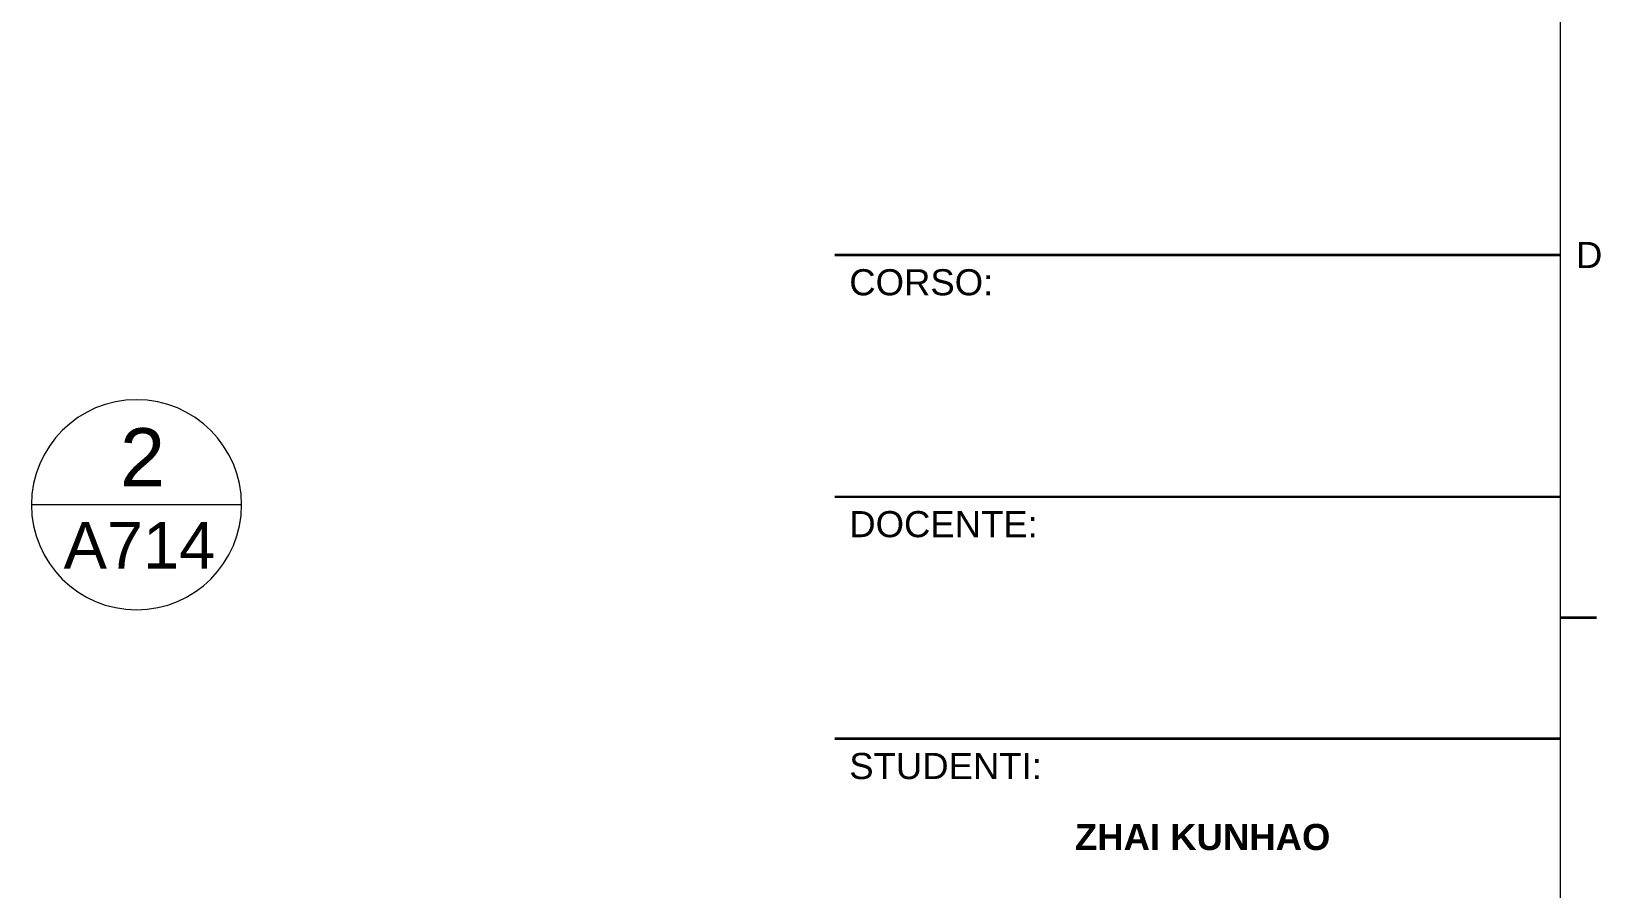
# Paper-space layout 'A714' of a CAD drawing. Header units: centimetres, sheet in millimetres. Extents: x 13 to 579, y 4 to 408.
# Drawn here: x 467.9 to 576, y 162.8 to 221.9 of the extents above; entities that cross this region are included whole.
import ezdxf
from ezdxf.enums import TextEntityAlignment as Align

# ---------------------------------------------------------------- set-up
doc = ezdxf.new("R2010")
doc.units = ezdxf.units.CM
for name, color, linetype, lineweight in [('A-ANNO-SYMB', 3, 'Continuous', 18), ('G-ANNO-TEXT', 3, 'Continuous', 18), ('G-ANNO-TTLB', 3, 'Continuous', 18)]:
    doc.layers.add(name, color=color, linetype=linetype, lineweight=lineweight)
doc.styles.add('ARIAL', font='arial.ttf')
doc.styles.add('ARIAL-BOLD', font='arialbd.ttf')
doc.styles.get("Standard").update_dxf_attribs({"font": ''})
doc.styles.get('Standard').set_extended_font_data('@Microsoft YaHei')

# ---------------------------------------------------------------- blocks, each defined once
blk = doc.blocks.new('BLOCK_TITLE')
at = {"layer": 'G-ANNO-TTLB', "const_width": 0.18}
for points in [[(0, 200), (-50, 200)], [(0, 183.33), (-50, 183.33)], [(0, 166.67), (-50, 166.67)], [(-50, 166.67), (0, 166.67)]]:
    blk.add_lwpolyline(points, dxfattribs=at)
at = {"layer": 'G-ANNO-TEXT', "style": 'ARIAL'}
for s, p in [('CORSO:', (-49, 199.02)), ('DOCENTE:', (-49, 182.35)), ('STUDENTI:', (-49, 165.68))]:
    blk.add_text(s, height=1.8, dxfattribs=at).set_placement(p, align=Align.TOP_LEFT)
at = {"layer": 'G-ANNO-TEXT', "style": 'ARIAL-BOLD'}
for tag, p, height in [('PROJECT_TITLE_001', (-41.2, 228.22), 3.6), ('PROJECT_TITLE_002', (-36.08, 222.16), 3.6), ('PROJECT_TITLE_003', (-34.58, 216.1), 3.6), ('STUDENTS_001', (-30.84, 153.05), 1.8), ('DRAWING_TITLE_001', (-32.36, 142.66), 1.8), ('NOTES_001', (-25.17, 124.1), 1.8), ('FILENAME_001', (-39.07, 109.01), 1.8)]:
    blk.add_attdef(tag, p, '', height=height, dxfattribs=at)
at = {"layer": 'G-ANNO-TEXT', "style": 'ARIAL-BOLD', "flags": 2}
for tag, p in [('CLASS_001', (-38.72, 194.27)), ('CLASS_002', (-34.96, 191.24)), ('PROFESSOR_001', (-35.55, 175.36))]:
    blk.add_attdef(tag, p, '', height=1.8, dxfattribs=at)
at = {"layer": 'G-ANNO-TEXT', "style": 'ARIAL-BOLD'}
for tag, p in [('VERSION_9', (-49, 92.5)), ('VERSION_8', (-49, 87.5)), ('VERSION_7', (-49, 82.5)), ('VERSION_6', (-49, 77.5)), ('VERSION_5', (-49, 72.5)), ('VERSION_4', (-49, 67.5)), ('VERSION_3', (-49, 62.5)), ('VERSION_2', (-49, 57.5)), ('VERSION_1', (-49, 52.5)), ('SHEET_TOTAL', (-5.68, 47.98)), ('DATE', (-39.01, 5.53)), ('REV', (-39.01, 2.51))]:
    blk.add_attdef(tag, text='', height=1.8, dxfattribs=at).set_placement(p, align=Align.MIDDLE_LEFT)
for tag, p in [('DATA_9', (-2.81, 92.5)), ('DATA_8', (-2.81, 87.5)), ('DATA_7', (-2.81, 82.5)), ('DATA_6', (-2.81, 77.5)), ('DATA_5', (-2.81, 72.5)), ('DATA_4', (-2.81, 67.5)), ('DATA_3', (-2.81, 62.5)), ('DATA_2', (-2.81, 57.5)), ('DATA_1', (-2.81, 52.5)), ('SHEET_COPY', (-11.42, 47.98)), ('SCALE', (-4.42, 5.53))]:
    blk.add_attdef(tag, text='', height=1.8, dxfattribs=at).set_placement(p, align=Align.MIDDLE_RIGHT)
blk.add_attdef('SHEET', text='', height=9.6, dxfattribs=at).set_placement((-25, 25), align=Align.MIDDLE_CENTER)
blk = doc.blocks.new('DETAGLI')
at = {"layer": 'A-ANNO-SYMB', "linetype": 'Continuous'}
blk.add_line((486.66, 356.17), (504.76, 356.17), dxfattribs=at)
blk.add_circle((495.71, 356.17), 9.05, dxfattribs=at)
for tag, p in [('TAVOLA', (495.71, 362.76)), ('SEZIONE', (495.71, 354.67))]:
    blk.add_attdef(tag, text='', height=5, dxfattribs=at).set_placement(p, align=Align.TOP_CENTER)

psp = doc.layouts.new('A714')

# ---------------------------------------------------------------- linework, layer by layer
at = {"layer": 'G-ANNO-TTLB'}
psp.add_line((573.22, 7.08), (573.22, 405.49), dxfattribs=at)
at = {"layer": 'G-ANNO-TTLB', "const_width": 0.18, "flags": 128}
psp.add_lwpolyline([(575.72, 181.49), (573.22, 181.49)], dxfattribs=at)

# ---------------------------------------------------------------- block references
at = {"layer": 'A-ANNO-SYMB'}
ref = psp.add_blockref('DETAGLI', (871.68, -95.66), dxfattribs=dict(at, xscale=-0.8, yscale=0.8, zscale=0.8))
ref.add_attrib('SEZIONE', 'A714', dxfattribs={"linetype": 'Continuous', "height": 3.2, "style": 'ARIAL'}).set_placement((475.31, 188.08), align=Align.TOP_CENTER)
ref.add_attrib('TAVOLA', '2', dxfattribs={"linetype": 'Continuous', "height": 4, "style": 'ARIAL'}).set_placement((475.53, 194.55), align=Align.TOP_CENTER)

# ---------------------------------------------------------------- texts
at = {"layer": 'G-ANNO-TEXT', "style": 'ARIAL'}
psp.add_text('D', height=1.8, dxfattribs=at).set_placement((575.2, 206.49), align=Align.MIDDLE_CENTER)

# ---------------------------------------------------------------- next in the draw order: block references
ref = psp.add_blockref('BLOCK_TITLE', (573.22, 6.49))
ref.add_attrib('STUDENTS_001', 'ZHAI KUNHAO', (539.77, 165.48), dxfattribs={"layer": 'G-ANNO-TEXT', "height": 1.8, "style": 'ARIAL-BOLD'})

doc.saveas('drawing.dxf')
